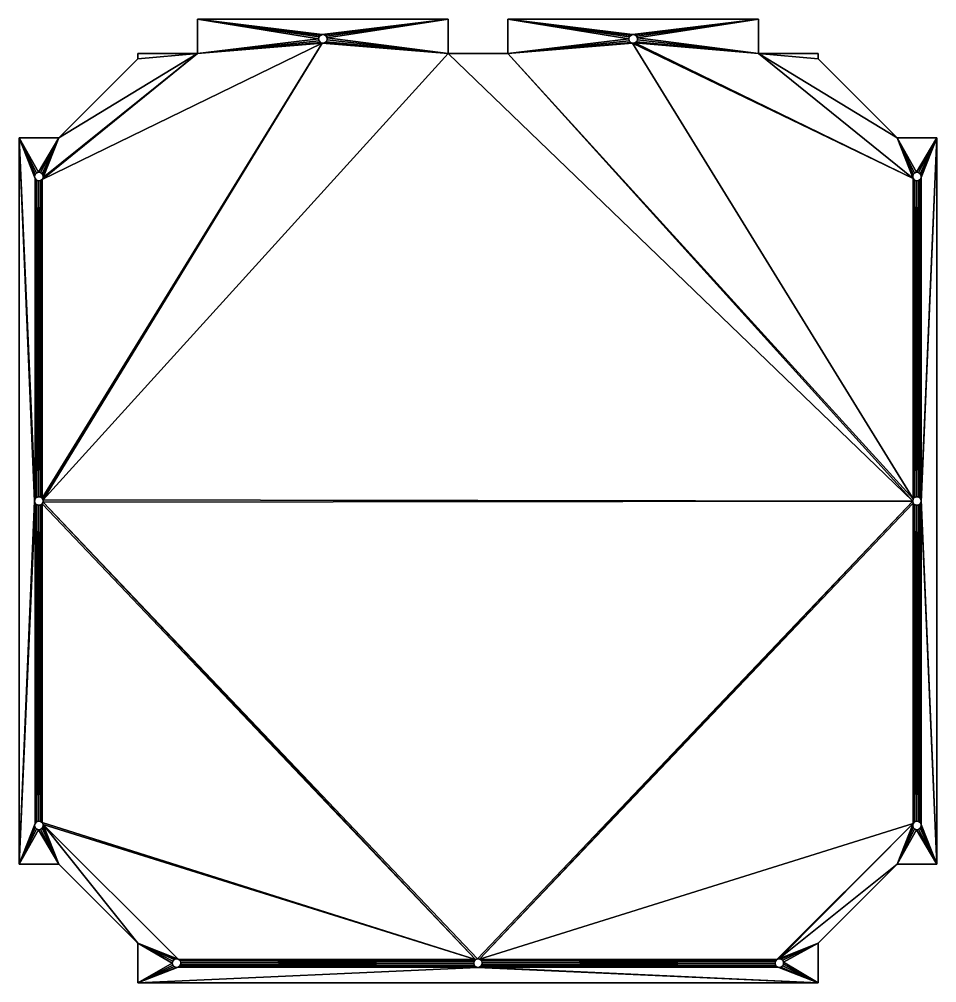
# Model space of a CAD drawing. Extents: x -350 to 350, y -368 to 368.
import ezdxf

# ---------------------------------------------------------------- set-up
doc = ezdxf.new("R2010")
doc.units = 0
doc.layers.get('0').update_dxf_attribs({"linetype": 'CONTINUOUS'})

msp = doc.modelspace()

# ---------------------------------------------------------------- linework, layer by layer
for points in [[(-22.75, 367.5, -4), (-214, 367.5), (-22.75, 367.5)], [(-22.75, 367.5, -4), (-214, 367.5, -4), (-214, 367.5)], [(-214, 367.5, -4), (-214, 341.5), (-214, 367.5)], [(-214, 367.5, -4), (-214, 341.5, -4), (-214, 341.5)], [(-121.675003, 352.5), (-214, 367.5), (-214, 341.5)], [(-121.296997, 354.033997), (-214, 367.5), (-121.675003, 352.5)], [(-120.25, 355.216003), (-214, 367.5), (-121.296997, 354.033997)], [(-118.773003, 355.776001), (-214, 367.5), (-120.25, 355.216003)], [(-22.75, 367.5), (-214, 367.5), (-118.773003, 355.776001)], [(-214, 367.5, -4), (-118.773003, 355.776001, -4), (-120.25, 355.216003, -4)], [(-214, 367.5, -4), (-120.25, 355.216003, -4), (-121.296997, 354.033997, -4)], [(-214, 367.5, -4), (-121.296997, 354.033997, -4), (-121.675003, 352.5, -4)], [(-214, 367.5, -4), (-121.675003, 352.5, -4), (-214, 341.5, -4)], [(-214, 367.5, -4), (-22.75, 367.5, -4), (-118.773003, 355.776001, -4)], [(-22.75, 367.5), (-118.773003, 355.776001), (-117.205002, 355.585999)], [(-118.773003, 355.776001, -4), (-22.75, 367.5, -4), (-117.205002, 355.585999, -4)], [(-22.75, 367.5), (-117.205002, 355.585999), (-115.904999, 354.687988)], [(-117.205002, 355.585999, -4), (-22.75, 367.5, -4), (-115.904999, 354.687988, -4)], [(-22.75, 367.5), (-115.904999, 354.687988), (-115.170998, 353.290009)], [(-115.904999, 354.687988, -4), (-22.75, 367.5, -4), (-115.170998, 353.290009, -4)], [(-22.75, 367.5), (-115.170998, 353.290009), (-22.75, 341.5)], [(-115.170998, 353.290009, -4), (-22.75, 367.5, -4), (-22.75, 341.5, -4)], [(-22.75, 341.5, -4), (-22.75, 367.5), (-22.75, 341.5)], [(-22.75, 341.5, -4), (-22.75, 367.5, -4), (-22.75, 367.5)], [(22.75, 367.5, -4), (22.75, 341.5), (22.75, 367.5)], [(22.75, 367.5, -4), (22.75, 341.5, -4), (22.75, 341.5)], [(214, 367.5, -4), (22.75, 367.5), (214, 367.5)], [(214, 367.5, -4), (22.75, 367.5, -4), (22.75, 367.5)], [(115.074997, 352.5), (22.75, 367.5), (22.75, 341.5)], [(115.453003, 354.033997), (22.75, 367.5), (115.074997, 352.5)], [(116.5, 355.216003), (22.75, 367.5), (115.453003, 354.033997)], [(117.976997, 355.776001), (22.75, 367.5), (116.5, 355.216003)], [(214, 367.5), (22.75, 367.5), (117.976997, 355.776001)], [(22.75, 367.5, -4), (117.976997, 355.776001, -4), (116.5, 355.216003, -4)], [(22.75, 367.5, -4), (116.5, 355.216003, -4), (115.453003, 354.033997, -4)], [(22.75, 367.5, -4), (115.453003, 354.033997, -4), (115.074997, 352.5, -4)], [(22.75, 367.5, -4), (115.074997, 352.5, -4), (22.75, 341.5, -4)], [(22.75, 367.5, -4), (214, 367.5, -4), (117.976997, 355.776001, -4)], [(214, 367.5), (117.976997, 355.776001), (119.544998, 355.585999)], [(117.976997, 355.776001, -4), (214, 367.5, -4), (119.544998, 355.585999, -4)], [(214, 367.5), (119.544998, 355.585999), (120.845001, 354.687988)], [(119.544998, 355.585999, -4), (214, 367.5, -4), (120.845001, 354.687988, -4)], [(214, 367.5), (120.845001, 354.687988), (121.579002, 353.290009)], [(120.845001, 354.687988, -4), (214, 367.5, -4), (121.579002, 353.290009, -4)], [(214, 367.5), (121.579002, 353.290009), (214, 341.5)], [(121.579002, 353.290009, -4), (214, 367.5, -4), (214, 341.5, -4)], [(214, 341.5, -4), (214, 367.5), (214, 341.5)], [(214, 341.5, -4), (214, 367.5, -4), (214, 367.5)], [(-121.675003, 352.5), (-121.675003, 352.5, -4), (-121.296997, 354.033997)], [(-121.675003, 352.5, -4), (-121.296997, 354.033997, -4), (-121.296997, 354.033997)], [(-121.296997, 354.033997), (-121.296997, 354.033997, -4), (-120.25, 355.216003)], [(-121.296997, 354.033997, -4), (-120.25, 355.216003, -4), (-120.25, 355.216003)], [(-120.25, 355.216003), (-120.25, 355.216003, -4), (-118.773003, 355.776001)], [(-120.25, 355.216003, -4), (-118.773003, 355.776001, -4), (-118.773003, 355.776001)], [(-118.773003, 355.776001), (-118.773003, 355.776001, -4), (-117.205002, 355.585999)], [(-118.773003, 355.776001, -4), (-117.205002, 355.585999, -4), (-117.205002, 355.585999)], [(-117.205002, 355.585999), (-117.205002, 355.585999, -4), (-115.904999, 354.687988)], [(-117.205002, 355.585999, -4), (-115.904999, 354.687988, -4), (-115.904999, 354.687988)], [(-115.904999, 354.687988), (-115.904999, 354.687988, -4), (-115.170998, 353.290009)], [(-115.904999, 354.687988, -4), (-115.170998, 353.290009, -4), (-115.170998, 353.290009)], [(-115.170998, 353.290009), (-115.170998, 353.290009, -4), (-115.170998, 351.709991)], [(-115.170998, 353.290009, -4), (-115.170998, 351.709991, -4), (-115.170998, 351.709991)], [(-22.75, 341.5), (-115.170998, 353.290009), (-115.170998, 351.709991)], [(-115.170998, 353.290009, -4), (-22.75, 341.5, -4), (-115.170998, 351.709991, -4)], [(115.074997, 352.5), (115.074997, 352.5, -4), (115.453003, 354.033997)], [(115.074997, 352.5, -4), (115.453003, 354.033997, -4), (115.453003, 354.033997)], [(115.453003, 354.033997), (115.453003, 354.033997, -4), (116.5, 355.216003)], [(115.453003, 354.033997, -4), (116.5, 355.216003, -4), (116.5, 355.216003)], [(116.5, 355.216003), (116.5, 355.216003, -4), (117.976997, 355.776001)], [(116.5, 355.216003, -4), (117.976997, 355.776001, -4), (117.976997, 355.776001)], [(117.976997, 355.776001), (117.976997, 355.776001, -4), (119.544998, 355.585999)], [(117.976997, 355.776001, -4), (119.544998, 355.585999, -4), (119.544998, 355.585999)], [(119.544998, 355.585999), (119.544998, 355.585999, -4), (120.845001, 354.687988)], [(119.544998, 355.585999, -4), (120.845001, 354.687988, -4), (120.845001, 354.687988)], [(120.845001, 354.687988), (120.845001, 354.687988, -4), (121.579002, 353.290009)], [(120.845001, 354.687988, -4), (121.579002, 353.290009, -4), (121.579002, 353.290009)], [(121.579002, 353.290009), (121.579002, 353.290009, -4), (121.579002, 351.709991)], [(121.579002, 353.290009, -4), (121.579002, 351.709991, -4), (121.579002, 351.709991)], [(214, 341.5), (121.579002, 353.290009), (121.579002, 351.709991)], [(121.579002, 353.290009, -4), (214, 341.5, -4), (121.579002, 351.709991, -4)], [(-118.773003, 349.223999), (-332.529999, 245.311996), (-332.529999, 2.1883)], [(-118.773003, 349.223999), (-332.529999, 2.1883), (-331.79599, 0.7897)], [(-118.773003, 349.223999), (-214, 341.5), (-332.529999, 245.311996)], [(-118.773003, 349.223999, -4), (-331.79599, 0.7897, -4), (-332.529999, 2.1883, -4)], [(-332.529999, 245.311996, -4), (-118.773003, 349.223999, -4), (-332.529999, 2.1883, -4)], [(-332.529999, 245.311996, -4), (-214, 341.5, -4), (-118.773003, 349.223999, -4)], [(-22.75, 341.5), (-118.773003, 349.223999), (-331.79599, 0.7897)], [(-118.773003, 349.223999, -4), (-22.75, 341.5, -4), (-331.79599, 0.7897, -4)], [(-121.675003, 352.5), (-214, 341.5), (-121.296997, 350.966003)], [(-214, 341.5, -4), (-121.675003, 352.5, -4), (-121.296997, 350.966003, -4)], [(-121.296997, 350.966003), (-214, 341.5), (-120.25, 349.783997)], [(-214, 341.5, -4), (-121.296997, 350.966003, -4), (-120.25, 349.783997, -4)], [(-118.773003, 349.223999), (-120.25, 349.783997), (-214, 341.5)], [(-214, 341.5, -4), (-120.25, 349.783997, -4), (-118.773003, 349.223999, -4)], [(-121.296997, 350.966003), (-121.296997, 350.966003, -4), (-121.675003, 352.5)], [(-121.296997, 350.966003, -4), (-121.675003, 352.5, -4), (-121.675003, 352.5)], [(-120.25, 349.783997), (-120.25, 349.783997, -4), (-121.296997, 350.966003)], [(-120.25, 349.783997, -4), (-121.296997, 350.966003, -4), (-121.296997, 350.966003)], [(-118.773003, 349.223999), (-120.25, 349.783997, -4), (-120.25, 349.783997)], [(-118.773003, 349.223999, -4), (-120.25, 349.783997, -4), (-118.773003, 349.223999)], [(-117.205002, 349.414001), (-117.205002, 349.414001, -4), (-118.773003, 349.223999)], [(-117.205002, 349.414001, -4), (-118.773003, 349.223999, -4), (-118.773003, 349.223999)], [(-22.75, 341.5), (-117.205002, 349.414001), (-118.773003, 349.223999)], [(-118.773003, 349.223999, -4), (-117.205002, 349.414001, -4), (-22.75, 341.5, -4)], [(-115.904999, 350.312012), (-115.904999, 350.312012, -4), (-117.205002, 349.414001)], [(-115.904999, 350.312012, -4), (-117.205002, 349.414001, -4), (-117.205002, 349.414001)], [(-22.75, 341.5), (-115.904999, 350.312012), (-117.205002, 349.414001)], [(-117.205002, 349.414001, -4), (-115.904999, 350.312012, -4), (-22.75, 341.5, -4)], [(-115.170998, 351.709991), (-115.170998, 351.709991, -4), (-115.904999, 350.312012)], [(-115.170998, 351.709991, -4), (-115.904999, 350.312012, -4), (-115.904999, 350.312012)], [(-22.75, 341.5), (-115.170998, 351.709991), (-115.904999, 350.312012)], [(-115.170998, 351.709991, -4), (-22.75, 341.5, -4), (-115.904999, 350.312012, -4)], [(115.074997, 352.5), (22.75, 341.5), (115.453003, 350.966003)], [(22.75, 341.5, -4), (115.074997, 352.5, -4), (115.453003, 350.966003, -4)], [(115.453003, 350.966003), (22.75, 341.5), (116.5, 349.783997)], [(22.75, 341.5, -4), (115.453003, 350.966003, -4), (116.5, 349.783997, -4)], [(117.976997, 349.223999), (116.5, 349.783997), (22.75, 341.5)], [(22.75, 341.5, -4), (116.5, 349.783997, -4), (117.976997, 349.223999, -4)], [(117.976997, 349.223999), (22.75, 341.5), (332.078003, 1.5336)], [(22.75, 341.5, -4), (117.976997, 349.223999, -4), (332.078003, 1.5336, -4)], [(115.453003, 350.966003), (115.453003, 350.966003, -4), (115.074997, 352.5)], [(115.453003, 350.966003, -4), (115.074997, 352.5, -4), (115.074997, 352.5)], [(116.5, 349.783997), (116.5, 349.783997, -4), (115.453003, 350.966003)], [(116.5, 349.783997, -4), (115.453003, 350.966003, -4), (115.453003, 350.966003)], [(117.976997, 349.223999), (116.5, 349.783997, -4), (116.5, 349.783997)], [(117.976997, 349.223999, -4), (116.5, 349.783997, -4), (117.976997, 349.223999)], [(119.544998, 349.414001), (119.544998, 349.414001, -4), (117.976997, 349.223999)], [(119.544998, 349.414001, -4), (117.976997, 349.223999, -4), (117.976997, 349.223999)], [(332.078003, 245.966003), (119.544998, 349.414001), (117.976997, 349.223999)], [(117.976997, 349.223999, -4), (119.544998, 349.414001, -4), (332.078003, 245.966003, -4)], [(332.078003, 245.966003), (117.976997, 349.223999), (332.078003, 1.5336)], [(117.976997, 349.223999, -4), (332.078003, 245.966003, -4), (332.078003, 1.5336, -4)], [(120.845001, 350.312012), (120.845001, 350.312012, -4), (119.544998, 349.414001)], [(120.845001, 350.312012, -4), (119.544998, 349.414001, -4), (119.544998, 349.414001)], [(214, 341.5), (120.845001, 350.312012), (119.544998, 349.414001)], [(119.544998, 349.414001, -4), (120.845001, 350.312012, -4), (214, 341.5, -4)], [(332.078003, 245.966003), (214, 341.5), (119.544998, 349.414001)], [(119.544998, 349.414001, -4), (214, 341.5, -4), (332.078003, 245.966003, -4)], [(121.579002, 351.709991), (121.579002, 351.709991, -4), (120.845001, 350.312012)], [(121.579002, 351.709991, -4), (120.845001, 350.312012, -4), (120.845001, 350.312012)], [(214, 341.5), (121.579002, 351.709991), (120.845001, 350.312012)], [(121.579002, 351.709991, -4), (214, 341.5, -4), (120.845001, 350.312012, -4)], [(-214, 341.5), (-331.79599, 246.710007), (-332.529999, 245.311996)], [(-331.79599, 246.710007, -4), (-214, 341.5, -4), (-332.529999, 245.311996, -4)], [(-214, 341.5), (-319.796997, 277), (-331.79599, 246.710007)], [(331.700012, 0), (-22.75, 341.5), (-331.79599, 0.7897)], [(-22.75, 341.5, -4), (331.700012, 0, -4), (-331.79599, 0.7897, -4)], [(-319.796997, 277, -4), (-214, 341.5, -4), (-331.79599, 246.710007, -4)], [(-214, 341.5), (-259.5, 337.296997), (-319.796997, 277)], [(-259.5, 337.296997, -4), (-214, 341.5, -4), (-319.796997, 277, -4)], [(-214, 341.5, -4), (-259.5, 341.5), (-214, 341.5)], [(-214, 341.5, -4), (-259.5, 341.5, -4), (-259.5, 341.5)], [(-259.5, 341.5, -4), (-259.5, 337.296997), (-259.5, 341.5)], [(-259.5, 341.5, -4), (-259.5, 337.296997, -4), (-259.5, 337.296997)], [(-214, 341.5), (-259.5, 341.5), (-259.5, 337.296997)], [(-259.5, 341.5, -4), (-214, 341.5, -4), (-259.5, 337.296997, -4)], [(22.75, 341.5, -4), (-22.75, 341.5), (22.75, 341.5)], [(22.75, 341.5, -4), (-22.75, 341.5, -4), (-22.75, 341.5)], [(22.75, 341.5), (-22.75, 341.5), (331.700012, 0)], [(-22.75, 341.5, -4), (22.75, 341.5, -4), (331.700012, 0, -4)], [(22.75, 341.5), (331.700012, 0), (332.078003, 1.5336)], [(22.75, 341.5, -4), (332.078003, 1.5336, -4), (331.700012, 0, -4)], [(259.5, 341.5, -4), (214, 341.5), (259.5, 341.5)], [(259.5, 341.5, -4), (214, 341.5, -4), (214, 341.5)], [(319.796997, 277), (214, 341.5), (332.078003, 245.966003)], [(259.5, 337.296997), (214, 341.5), (319.796997, 277)], [(259.5, 341.5), (214, 341.5), (259.5, 337.296997)], [(214, 341.5, -4), (259.5, 341.5, -4), (259.5, 337.296997, -4)], [(214, 341.5, -4), (259.5, 337.296997, -4), (319.796997, 277, -4)], [(214, 341.5, -4), (319.796997, 277, -4), (332.078003, 245.966003, -4)], [(259.5, 337.296997, -4), (259.5, 341.5), (259.5, 337.296997)], [(259.5, 337.296997, -4), (259.5, 341.5, -4), (259.5, 341.5)], [(-259.5, 337.296997, -4), (-319.796997, 277), (-259.5, 337.296997)], [(-259.5, 337.296997, -4), (-319.796997, 277, -4), (-319.796997, 277)], [(319.796997, 277, -4), (259.5, 337.296997), (319.796997, 277)], [(319.796997, 277, -4), (259.5, 337.296997, -4), (259.5, 337.296997)], [(-319.796997, 277, -4), (-350, 277), (-319.796997, 277)], [(-319.796997, 277, -4), (-350, 277, -4), (-350, 277)], [(-350, 277, -4), (-350, -277), (-350, 277)], [(-350, 277, -4), (-350, -277, -4), (-350, -277)], [(-350, 277), (-337.921997, 245.966003), (-338.299988, 247.5)], [(-350, 277), (-338.299988, 0), (-337.921997, 1.5336)], [(-350, 277), (-337.921997, 1.5336), (-337.921997, 245.966003)], [(-350, 277), (-338.299988, 247.5), (-337.921997, 249.033997)], [(-350, 277), (-337.921997, 249.033997), (-336.875, 250.216003)], [(-350, 277), (-336.875, 250.216003), (-335.39801, 250.776001)], [(-319.796997, 277), (-350, 277), (-335.39801, 250.776001)], [(-350, 277), (-350, -277), (-338.299988, 0)], [(-350, 277, -4), (-336.875, 250.216003, -4), (-337.921997, 249.033997, -4)], [(-350, 277, -4), (-337.921997, 249.033997, -4), (-338.299988, 247.5, -4)], [(-350, 277, -4), (-337.921997, 1.5336, -4), (-338.299988, 0, -4)], [(-350, 277, -4), (-337.921997, 245.966003, -4), (-337.921997, 1.5336, -4)], [(-350, 277, -4), (-338.299988, 247.5, -4), (-337.921997, 245.966003, -4)], [(-350, 277, -4), (-335.39801, 250.776001, -4), (-336.875, 250.216003, -4)], [(-350, 277, -4), (-319.796997, 277, -4), (-335.39801, 250.776001, -4)], [(-350, -277, -4), (-350, 277, -4), (-338.299988, 0, -4)], [(-319.796997, 277), (-335.39801, 250.776001), (-333.829987, 250.585999)], [(-319.796997, 277, -4), (-333.829987, 250.585999, -4), (-335.39801, 250.776001, -4)], [(-319.796997, 277), (-333.829987, 250.585999), (-332.529999, 249.688004)], [(-319.796997, 277, -4), (-332.529999, 249.688004, -4), (-333.829987, 250.585999, -4)], [(-319.796997, 277), (-332.529999, 249.688004), (-331.79599, 248.289993)], [(-319.796997, 277, -4), (-331.79599, 248.289993, -4), (-332.529999, 249.688004, -4)], [(-319.796997, 277), (-331.79599, 248.289993), (-331.79599, 246.710007)], [(-319.796997, 277, -4), (-331.79599, 246.710007, -4), (-331.79599, 248.289993, -4)], [(350, 277, -4), (319.796997, 277), (350, 277)], [(350, 277, -4), (319.796997, 277, -4), (319.796997, 277)], [(319.796997, 277), (331.700012, 247.5), (332.078003, 249.033997)], [(319.796997, 277), (332.078003, 249.033997), (333.125, 250.216003)], [(319.796997, 277), (333.125, 250.216003), (334.60199, 250.776001)], [(319.796997, 277), (332.078003, 245.966003), (331.700012, 247.5)], [(350, 277), (319.796997, 277), (334.60199, 250.776001)], [(319.796997, 277, -4), (350, 277, -4), (334.60199, 250.776001, -4)], [(319.796997, 277, -4), (331.700012, 247.5, -4), (332.078003, 245.966003, -4)], [(319.796997, 277, -4), (334.60199, 250.776001, -4), (333.125, 250.216003, -4)], [(319.796997, 277, -4), (333.125, 250.216003, -4), (332.078003, 249.033997, -4)], [(319.796997, 277, -4), (332.078003, 249.033997, -4), (331.700012, 247.5, -4)], [(350, 277), (334.60199, 250.776001), (336.170013, 250.585999)], [(350, 277, -4), (336.170013, 250.585999, -4), (334.60199, 250.776001, -4)], [(350, 277), (336.170013, 250.585999), (337.470001, 249.688004)], [(350, 277, -4), (337.470001, 249.688004, -4), (336.170013, 250.585999, -4)], [(350, 277), (337.470001, 249.688004), (338.20401, 248.289993)], [(350, 277, -4), (338.20401, 248.289993, -4), (337.470001, 249.688004, -4)], [(350, 277), (338.20401, 246.710007), (338.20401, 0.7897)], [(350, 277), (338.20401, 248.289993), (338.20401, 246.710007)], [(350, -277), (350, 277), (338.20401, -0.7897)], [(338.20401, -0.7897), (350, 277), (338.20401, 0.7897)], [(350, 277, -4), (338.20401, 0.7897, -4), (338.20401, 246.710007, -4)], [(350, 277, -4), (338.20401, 246.710007, -4), (338.20401, 248.289993, -4)], [(350, 277, -4), (350, -277, -4), (338.20401, 0.7897, -4)], [(350, -277), (350, 277, -4), (350, 277)], [(350, -277, -4), (350, 277, -4), (350, -277)], [(-337.921997, 249.033997), (-337.921997, 249.033997, -4), (-336.875, 250.216003)], [(-337.921997, 249.033997, -4), (-336.875, 250.216003, -4), (-336.875, 250.216003)], [(-336.875, 250.216003), (-336.875, 250.216003, -4), (-335.39801, 250.776001)], [(-336.875, 250.216003, -4), (-335.39801, 250.776001, -4), (-335.39801, 250.776001)], [(-335.39801, 250.776001), (-335.39801, 250.776001, -4), (-333.829987, 250.585999)], [(-335.39801, 250.776001, -4), (-333.829987, 250.585999, -4), (-333.829987, 250.585999)], [(-333.829987, 250.585999), (-333.829987, 250.585999, -4), (-332.529999, 249.688004)], [(-333.829987, 250.585999, -4), (-332.529999, 249.688004, -4), (-332.529999, 249.688004)], [(332.078003, 249.033997), (332.078003, 249.033997, -4), (333.125, 250.216003)], [(332.078003, 249.033997, -4), (333.125, 250.216003, -4), (333.125, 250.216003)], [(333.125, 250.216003), (333.125, 250.216003, -4), (334.60199, 250.776001)], [(333.125, 250.216003, -4), (334.60199, 250.776001, -4), (334.60199, 250.776001)], [(334.60199, 250.776001), (334.60199, 250.776001, -4), (336.170013, 250.585999)], [(334.60199, 250.776001, -4), (336.170013, 250.585999, -4), (336.170013, 250.585999)], [(336.170013, 250.585999), (336.170013, 250.585999, -4), (337.470001, 249.688004)], [(336.170013, 250.585999, -4), (337.470001, 249.688004, -4), (337.470001, 249.688004)], [(-338.299988, 247.5), (-338.299988, 247.5, -4), (-337.921997, 249.033997)], [(-338.299988, 247.5, -4), (-337.921997, 249.033997, -4), (-337.921997, 249.033997)], [(-337.921997, 245.966003), (-337.921997, 245.966003, -4), (-338.299988, 247.5)], [(-337.921997, 245.966003, -4), (-338.299988, 247.5, -4), (-338.299988, 247.5)], [(-336.875, 244.783997), (-336.875, 244.783997, -4), (-337.921997, 245.966003)], [(-336.875, 244.783997, -4), (-337.921997, 245.966003, -4), (-337.921997, 245.966003)], [(-337.921997, 245.966003), (-337.921997, 1.5336), (-336.875, 244.783997)], [(-337.921997, 245.966003, -4), (-336.875, 244.783997, -4), (-337.921997, 1.5336, -4)], [(-336.875, 244.783997), (-337.921997, 1.5336), (-336.875, 2.7158)], [(-336.875, 244.783997, -4), (-336.875, 2.7158, -4), (-337.921997, 1.5336, -4)], [(-335.39801, 244.223999), (-336.875, 244.783997, -4), (-336.875, 244.783997)], [(-335.39801, 244.223999, -4), (-336.875, 244.783997, -4), (-335.39801, 244.223999)], [(-335.39801, 244.223999), (-336.875, 244.783997), (-336.875, 2.7158)], [(-336.875, 244.783997, -4), (-335.39801, 244.223999, -4), (-336.875, 2.7158, -4)], [(-335.39801, 244.223999), (-336.875, 2.7158), (-335.39801, 3.2759)], [(-335.39801, 244.223999, -4), (-335.39801, 3.2759, -4), (-336.875, 2.7158, -4)], [(-333.829987, 244.414001), (-333.829987, 244.414001, -4), (-335.39801, 244.223999)], [(-333.829987, 244.414001, -4), (-335.39801, 244.223999, -4), (-335.39801, 244.223999)], [(-333.829987, 244.414001), (-335.39801, 3.2759), (-333.829987, 3.0856)], [(-333.829987, 244.414001), (-335.39801, 244.223999), (-335.39801, 3.2759)], [(-335.39801, 244.223999, -4), (-333.829987, 244.414001, -4), (-333.829987, 3.0856, -4)], [(-335.39801, 244.223999, -4), (-333.829987, 3.0856, -4), (-335.39801, 3.2759, -4)], [(-332.529999, 245.311996), (-332.529999, 245.311996, -4), (-333.829987, 244.414001)], [(-332.529999, 245.311996, -4), (-333.829987, 244.414001, -4), (-333.829987, 244.414001)], [(-332.529999, 245.311996), (-333.829987, 244.414001), (-332.529999, 2.1883)], [(-332.529999, 245.311996, -4), (-332.529999, 2.1883, -4), (-333.829987, 3.0856, -4)], [(-333.829987, 244.414001, -4), (-332.529999, 245.311996, -4), (-333.829987, 3.0856, -4)], [(-333.829987, 244.414001), (-333.829987, 3.0856), (-332.529999, 2.1883)], [(-332.529999, 249.688004), (-332.529999, 249.688004, -4), (-331.79599, 248.289993)], [(-332.529999, 249.688004, -4), (-331.79599, 248.289993, -4), (-331.79599, 248.289993)], [(-331.79599, 246.710007), (-331.79599, 246.710007, -4), (-332.529999, 245.311996)], [(-331.79599, 246.710007, -4), (-332.529999, 245.311996, -4), (-332.529999, 245.311996)], [(-331.79599, 248.289993), (-331.79599, 248.289993, -4), (-331.79599, 246.710007)], [(-331.79599, 248.289993, -4), (-331.79599, 246.710007, -4), (-331.79599, 246.710007)], [(331.700012, 247.5), (331.700012, 247.5, -4), (332.078003, 249.033997)], [(331.700012, 247.5, -4), (332.078003, 249.033997, -4), (332.078003, 249.033997)], [(332.078003, 245.966003), (332.078003, 245.966003, -4), (331.700012, 247.5)], [(332.078003, 245.966003, -4), (331.700012, 247.5, -4), (331.700012, 247.5)], [(333.125, 244.783997), (333.125, 244.783997, -4), (332.078003, 245.966003)], [(333.125, 244.783997, -4), (332.078003, 245.966003, -4), (332.078003, 245.966003)], [(332.078003, 245.966003), (332.078003, 1.5336), (333.125, 2.7158)], [(332.078003, 245.966003), (333.125, 2.7158), (333.125, 244.783997)], [(332.078003, 245.966003, -4), (333.125, 244.783997, -4), (333.125, 2.7158, -4)], [(332.078003, 245.966003, -4), (333.125, 2.7158, -4), (332.078003, 1.5336, -4)], [(334.60199, 244.223999), (333.125, 244.783997, -4), (333.125, 244.783997)], [(334.60199, 244.223999, -4), (333.125, 244.783997, -4), (334.60199, 244.223999)], [(334.60199, 244.223999), (333.125, 244.783997), (333.125, 2.7158)], [(333.125, 244.783997, -4), (334.60199, 3.2759, -4), (333.125, 2.7158, -4)], [(333.125, 244.783997, -4), (334.60199, 244.223999, -4), (334.60199, 3.2759, -4)], [(334.60199, 244.223999), (333.125, 2.7158), (334.60199, 3.2759)], [(336.170013, 244.414001), (336.170013, 244.414001, -4), (334.60199, 244.223999)], [(336.170013, 244.414001, -4), (334.60199, 244.223999, -4), (334.60199, 244.223999)], [(336.170013, 244.414001), (334.60199, 3.2759), (336.170013, 3.0856)], [(336.170013, 244.414001), (334.60199, 244.223999), (334.60199, 3.2759)], [(336.170013, 244.414001, -4), (336.170013, 3.0856, -4), (334.60199, 3.2759, -4)], [(334.60199, 244.223999, -4), (336.170013, 244.414001, -4), (334.60199, 3.2759, -4)], [(337.470001, 245.311996), (337.470001, 245.311996, -4), (336.170013, 244.414001)], [(337.470001, 245.311996, -4), (336.170013, 244.414001, -4), (336.170013, 244.414001)], [(337.470001, 245.311996), (336.170013, 244.414001), (337.470001, 2.1883)], [(336.170013, 244.414001, -4), (337.470001, 245.311996, -4), (337.470001, 2.1883, -4)], [(336.170013, 244.414001), (336.170013, 3.0856), (337.470001, 2.1883)], [(336.170013, 244.414001, -4), (337.470001, 2.1883, -4), (336.170013, 3.0856, -4)], [(337.470001, 249.688004), (337.470001, 249.688004, -4), (338.20401, 248.289993)], [(337.470001, 249.688004, -4), (338.20401, 248.289993, -4), (338.20401, 248.289993)], [(338.20401, 246.710007), (338.20401, 246.710007, -4), (337.470001, 245.311996)], [(338.20401, 246.710007, -4), (337.470001, 245.311996, -4), (337.470001, 245.311996)], [(338.20401, 246.710007), (337.470001, 2.1883), (338.20401, 0.7897)], [(338.20401, 246.710007), (337.470001, 245.311996), (337.470001, 2.1883)], [(338.20401, 246.710007, -4), (338.20401, 0.7897, -4), (337.470001, 2.1883, -4)], [(338.20401, 246.710007, -4), (337.470001, 2.1883, -4), (337.470001, 245.311996, -4)], [(338.20401, 248.289993), (338.20401, 248.289993, -4), (338.20401, 246.710007)], [(338.20401, 248.289993, -4), (338.20401, 246.710007, -4), (338.20401, 246.710007)], [(-338.299988, 0), (-350, -277), (-337.921997, -1.5336)], [(-338.299988, 0, -4), (-337.921997, -1.5336, -4), (-350, -277, -4)], [(-338.299988, 0), (-338.299988, 0, -4), (-337.921997, 1.5336)], [(-338.299988, 0, -4), (-337.921997, 1.5336, -4), (-337.921997, 1.5336)], [(-337.921997, -1.5336), (-337.921997, -1.5336, -4), (-338.299988, 0)], [(-337.921997, -1.5336, -4), (-338.299988, 0, -4), (-338.299988, 0)], [(-337.921997, 1.5336), (-337.921997, 1.5336, -4), (-336.875, 2.7158)], [(-337.921997, 1.5336, -4), (-336.875, 2.7158, -4), (-336.875, 2.7158)], [(-336.875, 2.7158), (-336.875, 2.7158, -4), (-335.39801, 3.2759)], [(-336.875, 2.7158, -4), (-335.39801, 3.2759, -4), (-335.39801, 3.2759)], [(-335.39801, 3.2759), (-335.39801, 3.2759, -4), (-333.829987, 3.0856)], [(-335.39801, 3.2759, -4), (-333.829987, 3.0856, -4), (-333.829987, 3.0856)], [(-333.829987, 3.0856), (-333.829987, 3.0856, -4), (-332.529999, 2.1883)], [(-333.829987, 3.0856, -4), (-332.529999, 2.1883, -4), (-332.529999, 2.1883)], [(-332.529999, 2.1883), (-332.529999, 2.1883, -4), (-331.79599, 0.7897)], [(-332.529999, 2.1883, -4), (-331.79599, 0.7897, -4), (-331.79599, 0.7897)], [(-331.79599, 0.7897), (-331.79599, 0.7897, -4), (-331.79599, -0.7897)], [(-331.79599, 0.7897, -4), (-331.79599, -0.7897, -4), (-331.79599, -0.7897)], [(331.700012, 0), (-331.79599, 0.7897), (-331.79599, -0.7897)], [(-331.79599, 0.7897, -4), (331.700012, 0, -4), (-331.79599, -0.7897, -4)], [(331.700012, 0), (-331.79599, -0.7897), (-0.3978, -349.223999)], [(-331.79599, -0.7897, -4), (331.700012, 0, -4), (-0.3978, -349.223999, -4)], [(331.700012, 0), (-0.3978, -349.223999), (1.1702, -349.414001)], [(331.700012, 0, -4), (1.1702, -349.414001, -4), (-0.3978, -349.223999, -4)], [(331.700012, 0), (1.1702, -349.414001), (332.078003, -1.5336)], [(331.700012, 0, -4), (332.078003, -1.5336, -4), (1.1702, -349.414001, -4)], [(331.700012, 0), (331.700012, 0, -4), (332.078003, 1.5336)], [(331.700012, 0, -4), (332.078003, 1.5336, -4), (332.078003, 1.5336)], [(332.078003, -1.5336), (332.078003, -1.5336, -4), (331.700012, 0)], [(332.078003, -1.5336, -4), (331.700012, 0, -4), (331.700012, 0)], [(332.078003, 1.5336), (332.078003, 1.5336, -4), (333.125, 2.7158)], [(332.078003, 1.5336, -4), (333.125, 2.7158, -4), (333.125, 2.7158)], [(333.125, 2.7158), (333.125, 2.7158, -4), (334.60199, 3.2759)], [(333.125, 2.7158, -4), (334.60199, 3.2759, -4), (334.60199, 3.2759)], [(334.60199, 3.2759), (334.60199, 3.2759, -4), (336.170013, 3.0856)], [(334.60199, 3.2759, -4), (336.170013, 3.0856, -4), (336.170013, 3.0856)], [(336.170013, 3.0856), (336.170013, 3.0856, -4), (337.470001, 2.1883)], [(336.170013, 3.0856, -4), (337.470001, 2.1883, -4), (337.470001, 2.1883)], [(337.470001, 2.1883), (337.470001, 2.1883, -4), (338.20401, 0.7897)], [(337.470001, 2.1883, -4), (338.20401, 0.7897, -4), (338.20401, 0.7897)], [(338.20401, 0.7897), (338.20401, 0.7897, -4), (338.20401, -0.7897)], [(338.20401, 0.7897, -4), (338.20401, -0.7897, -4), (338.20401, -0.7897)], [(338.20401, 0.7897, -4), (350, -277, -4), (338.20401, -0.7897, -4)], [(-337.921997, -1.5336), (-350, -277), (-337.921997, -245.966003)], [(-337.921997, -1.5336, -4), (-337.921997, -245.966003, -4), (-350, -277, -4)], [(-336.875, -2.7158), (-336.875, -2.7158, -4), (-337.921997, -1.5336)], [(-336.875, -2.7158, -4), (-337.921997, -1.5336, -4), (-337.921997, -1.5336)], [(-337.921997, -1.5336), (-337.921997, -245.966003), (-336.875, -244.783997)], [(-337.921997, -1.5336), (-336.875, -244.783997), (-336.875, -2.7158)], [(-337.921997, -1.5336, -4), (-336.875, -244.783997, -4), (-337.921997, -245.966003, -4)], [(-337.921997, -1.5336, -4), (-336.875, -2.7158, -4), (-336.875, -244.783997, -4)], [(-335.39801, -3.2759), (-336.875, -2.7158, -4), (-336.875, -2.7158)], [(-335.39801, -3.2759, -4), (-336.875, -2.7158, -4), (-335.39801, -3.2759)], [(-335.39801, -3.2759), (-336.875, -2.7158), (-336.875, -244.783997)], [(-336.875, -2.7158, -4), (-335.39801, -244.223999, -4), (-336.875, -244.783997, -4)], [(-336.875, -2.7158, -4), (-335.39801, -3.2759, -4), (-335.39801, -244.223999, -4)], [(-335.39801, -3.2759), (-336.875, -244.783997), (-335.39801, -244.223999)], [(-333.829987, -3.0856), (-333.829987, -3.0856, -4), (-335.39801, -3.2759)], [(-333.829987, -3.0856, -4), (-335.39801, -3.2759, -4), (-335.39801, -3.2759)], [(-333.829987, -3.0856), (-335.39801, -244.223999), (-333.829987, -244.414001)], [(-333.829987, -3.0856), (-335.39801, -3.2759), (-335.39801, -244.223999)], [(-335.39801, -3.2759, -4), (-333.829987, -3.0856, -4), (-333.829987, -244.414001, -4)], [(-335.39801, -3.2759, -4), (-333.829987, -244.414001, -4), (-335.39801, -244.223999, -4)], [(-332.529999, -2.1883), (-332.529999, -2.1883, -4), (-333.829987, -3.0856)], [(-332.529999, -2.1883, -4), (-333.829987, -3.0856, -4), (-333.829987, -3.0856)], [(-332.529999, -2.1883), (-333.829987, -244.414001), (-332.529999, -245.311996)], [(-332.529999, -2.1883), (-333.829987, -3.0856), (-333.829987, -244.414001)], [(-332.529999, -2.1883, -4), (-332.529999, -245.311996, -4), (-333.829987, -244.414001, -4)], [(-333.829987, -3.0856, -4), (-332.529999, -2.1883, -4), (-333.829987, -244.414001, -4)], [(-331.79599, -0.7897), (-331.79599, -0.7897, -4), (-332.529999, -2.1883)], [(-331.79599, -0.7897, -4), (-332.529999, -2.1883, -4), (-332.529999, -2.1883)], [(-331.79599, -0.7897), (-332.529999, -2.1883), (-1.8746, -349.783997)], [(-331.79599, -0.7897, -4), (-1.8746, -349.783997, -4), (-332.529999, -2.1883, -4)], [(-332.529999, -2.1883), (-332.529999, -245.311996), (-1.8746, -349.783997)], [(-332.529999, -2.1883, -4), (-1.8746, -349.783997, -4), (-332.529999, -245.311996, -4)], [(-331.79599, -0.7897), (-1.8746, -349.783997), (-0.3978, -349.223999)], [(-331.79599, -0.7897, -4), (-0.3978, -349.223999, -4), (-1.8746, -349.783997, -4)], [(332.078003, -1.5336), (1.1702, -349.414001), (332.078003, -245.966003)], [(332.078003, -1.5336, -4), (332.078003, -245.966003, -4), (1.1702, -349.414001, -4)], [(333.125, -2.7158), (333.125, -2.7158, -4), (332.078003, -1.5336)], [(333.125, -2.7158, -4), (332.078003, -1.5336, -4), (332.078003, -1.5336)], [(332.078003, -1.5336), (333.125, -244.783997), (333.125, -2.7158)], [(332.078003, -1.5336), (332.078003, -245.966003), (333.125, -244.783997)], [(332.078003, -1.5336, -4), (333.125, -2.7158, -4), (332.078003, -245.966003, -4)], [(333.125, -2.7158, -4), (333.125, -244.783997, -4), (332.078003, -245.966003, -4)], [(334.60199, -3.2759), (333.125, -2.7158, -4), (333.125, -2.7158)], [(334.60199, -3.2759, -4), (333.125, -2.7158, -4), (334.60199, -3.2759)], [(333.125, -2.7158), (333.125, -244.783997), (334.60199, -244.223999)], [(334.60199, -3.2759), (333.125, -2.7158), (334.60199, -244.223999)], [(333.125, -2.7158, -4), (334.60199, -244.223999, -4), (333.125, -244.783997, -4)], [(333.125, -2.7158, -4), (334.60199, -3.2759, -4), (334.60199, -244.223999, -4)], [(336.170013, -3.0856), (336.170013, -3.0856, -4), (334.60199, -3.2759)], [(336.170013, -3.0856, -4), (334.60199, -3.2759, -4), (334.60199, -3.2759)], [(336.170013, -3.0856), (334.60199, -3.2759), (336.170013, -244.414001)], [(334.60199, -3.2759, -4), (336.170013, -3.0856, -4), (336.170013, -244.414001, -4)], [(334.60199, -3.2759), (334.60199, -244.223999), (336.170013, -244.414001)], [(334.60199, -3.2759, -4), (336.170013, -244.414001, -4), (334.60199, -244.223999, -4)], [(337.470001, -2.1883), (337.470001, -2.1883, -4), (336.170013, -3.0856)], [(337.470001, -2.1883, -4), (336.170013, -3.0856, -4), (336.170013, -3.0856)], [(337.470001, -2.1883), (336.170013, -3.0856), (336.170013, -244.414001)], [(337.470001, -2.1883), (336.170013, -244.414001), (337.470001, -245.311996)], [(336.170013, -3.0856, -4), (337.470001, -2.1883, -4), (337.470001, -245.311996, -4)], [(336.170013, -3.0856, -4), (337.470001, -245.311996, -4), (336.170013, -244.414001, -4)], [(338.20401, -0.7897), (338.20401, -0.7897, -4), (337.470001, -2.1883)], [(338.20401, -0.7897, -4), (337.470001, -2.1883, -4), (337.470001, -2.1883)], [(338.20401, -0.7897), (337.470001, -2.1883), (338.20401, -246.710007)], [(338.20401, -0.7897, -4), (338.20401, -246.710007, -4), (337.470001, -245.311996, -4)], [(338.20401, -0.7897, -4), (337.470001, -245.311996, -4), (337.470001, -2.1883, -4)], [(337.470001, -2.1883), (337.470001, -245.311996), (338.20401, -246.710007)], [(338.20401, -0.7897), (338.20401, -246.710007), (350, -277)], [(338.20401, -0.7897, -4), (350, -277, -4), (338.20401, -246.710007, -4)], [(-337.921997, -245.966003), (-350, -277), (-338.299988, -247.5)], [(-337.921997, -245.966003, -4), (-338.299988, -247.5, -4), (-350, -277, -4)], [(-338.299988, -247.5), (-350, -277), (-337.921997, -249.033997)], [(-338.299988, -247.5, -4), (-337.921997, -249.033997, -4), (-350, -277, -4)], [(-337.921997, -249.033997), (-350, -277), (-336.875, -250.216003)], [(-337.921997, -249.033997, -4), (-336.875, -250.216003, -4), (-350, -277, -4)], [(-338.299988, -247.5), (-338.299988, -247.5, -4), (-337.921997, -245.966003)], [(-338.299988, -247.5, -4), (-337.921997, -245.966003, -4), (-337.921997, -245.966003)], [(-337.921997, -249.033997), (-337.921997, -249.033997, -4), (-338.299988, -247.5)], [(-337.921997, -249.033997, -4), (-338.299988, -247.5, -4), (-338.299988, -247.5)], [(-337.921997, -245.966003), (-337.921997, -245.966003, -4), (-336.875, -244.783997)], [(-337.921997, -245.966003, -4), (-336.875, -244.783997, -4), (-336.875, -244.783997)], [(-336.875, -250.216003), (-336.875, -250.216003, -4), (-337.921997, -249.033997)], [(-336.875, -250.216003, -4), (-337.921997, -249.033997, -4), (-337.921997, -249.033997)], [(-336.875, -244.783997), (-336.875, -244.783997, -4), (-335.39801, -244.223999)], [(-336.875, -244.783997, -4), (-335.39801, -244.223999, -4), (-335.39801, -244.223999)], [(-335.39801, -244.223999), (-335.39801, -244.223999, -4), (-333.829987, -244.414001)], [(-335.39801, -244.223999, -4), (-333.829987, -244.414001, -4), (-333.829987, -244.414001)], [(-333.829987, -244.414001), (-333.829987, -244.414001, -4), (-332.529999, -245.311996)], [(-333.829987, -244.414001, -4), (-332.529999, -245.311996, -4), (-332.529999, -245.311996)], [(-332.529999, -249.688004), (-332.529999, -249.688004, -4), (-333.829987, -250.585999)], [(-332.529999, -249.688004, -4), (-333.829987, -250.585999, -4), (-333.829987, -250.585999)], [(-332.529999, -249.688004), (-333.829987, -250.585999), (-319.796997, -277)], [(-333.829987, -250.585999, -4), (-332.529999, -249.688004, -4), (-319.796997, -277, -4)], [(-332.529999, -245.311996), (-332.529999, -245.311996, -4), (-331.79599, -246.710007)], [(-332.529999, -245.311996, -4), (-331.79599, -246.710007, -4), (-331.79599, -246.710007)], [(-1.8746, -349.783997), (-332.529999, -245.311996), (-331.79599, -246.710007)], [(-332.529999, -245.311996, -4), (-1.8746, -349.783997, -4), (-331.79599, -246.710007, -4)], [(-331.79599, -248.289993), (-331.79599, -248.289993, -4), (-332.529999, -249.688004)], [(-331.79599, -248.289993, -4), (-332.529999, -249.688004, -4), (-332.529999, -249.688004)], [(-331.79599, -248.289993), (-332.529999, -249.688004), (-319.796997, -277)], [(-331.79599, -248.289993, -4), (-319.796997, -277, -4), (-332.529999, -249.688004, -4)], [(-331.79599, -246.710007), (-331.79599, -246.710007, -4), (-331.79599, -248.289993)], [(-331.79599, -246.710007, -4), (-331.79599, -248.289993, -4), (-331.79599, -248.289993)], [(-331.79599, -246.710007), (-331.79599, -248.289993), (-319.796997, -277)], [(-331.79599, -246.710007), (-319.796997, -277), (-259.5, -337.296997)], [(-228.830002, -349.414001), (-331.79599, -246.710007), (-259.5, -337.296997)], [(-1.8746, -349.783997), (-331.79599, -246.710007), (-228.830002, -349.414001)], [(-331.79599, -246.710007, -4), (-259.5, -337.296997, -4), (-319.796997, -277, -4)], [(-331.79599, -246.710007, -4), (-228.830002, -349.414001, -4), (-259.5, -337.296997, -4)], [(-331.79599, -246.710007, -4), (-1.8746, -349.783997, -4), (-228.830002, -349.414001, -4)], [(-331.79599, -246.710007, -4), (-319.796997, -277, -4), (-331.79599, -248.289993, -4)], [(332.078003, -245.966003), (1.1702, -349.414001), (228.125, -349.783997)], [(1.1702, -349.414001, -4), (332.078003, -245.966003, -4), (228.125, -349.783997, -4)], [(332.078003, -245.966003), (228.125, -349.783997), (229.602005, -349.223999)], [(228.125, -349.783997, -4), (332.078003, -245.966003, -4), (229.602005, -349.223999, -4)], [(332.078003, -245.966003), (229.602005, -349.223999), (319.796997, -277)], [(332.078003, -245.966003, -4), (319.796997, -277, -4), (229.602005, -349.223999, -4)], [(332.078003, -245.966003), (319.796997, -277), (331.700012, -247.5)], [(332.078003, -245.966003, -4), (331.700012, -247.5, -4), (319.796997, -277, -4)], [(331.700012, -247.5), (319.796997, -277), (332.078003, -249.033997)], [(331.700012, -247.5, -4), (332.078003, -249.033997, -4), (319.796997, -277, -4)], [(332.078003, -249.033997), (319.796997, -277), (333.125, -250.216003)], [(332.078003, -249.033997, -4), (333.125, -250.216003, -4), (319.796997, -277, -4)], [(331.700012, -247.5), (331.700012, -247.5, -4), (332.078003, -245.966003)], [(331.700012, -247.5, -4), (332.078003, -245.966003, -4), (332.078003, -245.966003)], [(332.078003, -249.033997), (332.078003, -249.033997, -4), (331.700012, -247.5)], [(332.078003, -249.033997, -4), (331.700012, -247.5, -4), (331.700012, -247.5)], [(332.078003, -245.966003), (332.078003, -245.966003, -4), (333.125, -244.783997)], [(332.078003, -245.966003, -4), (333.125, -244.783997, -4), (333.125, -244.783997)], [(333.125, -250.216003), (333.125, -250.216003, -4), (332.078003, -249.033997)], [(333.125, -250.216003, -4), (332.078003, -249.033997, -4), (332.078003, -249.033997)], [(333.125, -244.783997), (333.125, -244.783997, -4), (334.60199, -244.223999)], [(333.125, -244.783997, -4), (334.60199, -244.223999, -4), (334.60199, -244.223999)], [(334.60199, -244.223999), (334.60199, -244.223999, -4), (336.170013, -244.414001)], [(334.60199, -244.223999, -4), (336.170013, -244.414001, -4), (336.170013, -244.414001)], [(336.170013, -244.414001), (336.170013, -244.414001, -4), (337.470001, -245.311996)], [(336.170013, -244.414001, -4), (337.470001, -245.311996, -4), (337.470001, -245.311996)], [(337.470001, -249.688004), (337.470001, -249.688004, -4), (336.170013, -250.585999)], [(337.470001, -249.688004, -4), (336.170013, -250.585999, -4), (336.170013, -250.585999)], [(337.470001, -249.688004), (336.170013, -250.585999), (350, -277)], [(336.170013, -250.585999, -4), (337.470001, -249.688004, -4), (350, -277, -4)], [(337.470001, -245.311996), (337.470001, -245.311996, -4), (338.20401, -246.710007)], [(337.470001, -245.311996, -4), (338.20401, -246.710007, -4), (338.20401, -246.710007)], [(338.20401, -248.289993), (338.20401, -248.289993, -4), (337.470001, -249.688004)], [(338.20401, -248.289993, -4), (337.470001, -249.688004, -4), (337.470001, -249.688004)], [(338.20401, -248.289993), (337.470001, -249.688004), (350, -277)], [(338.20401, -248.289993, -4), (350, -277, -4), (337.470001, -249.688004, -4)], [(338.20401, -246.710007), (338.20401, -246.710007, -4), (338.20401, -248.289993)], [(338.20401, -246.710007, -4), (338.20401, -248.289993, -4), (338.20401, -248.289993)], [(338.20401, -246.710007), (338.20401, -248.289993), (350, -277)], [(338.20401, -246.710007, -4), (350, -277, -4), (338.20401, -248.289993, -4)], [(-335.39801, -250.776001), (-336.875, -250.216003), (-350, -277)], [(-336.875, -250.216003, -4), (-335.39801, -250.776001, -4), (-350, -277, -4)], [(-335.39801, -250.776001), (-350, -277), (-319.796997, -277)], [(-335.39801, -250.776001, -4), (-319.796997, -277, -4), (-350, -277, -4)], [(-335.39801, -250.776001), (-336.875, -250.216003, -4), (-336.875, -250.216003)], [(-335.39801, -250.776001, -4), (-336.875, -250.216003, -4), (-335.39801, -250.776001)], [(-333.829987, -250.585999), (-333.829987, -250.585999, -4), (-335.39801, -250.776001)], [(-333.829987, -250.585999, -4), (-335.39801, -250.776001, -4), (-335.39801, -250.776001)], [(-333.829987, -250.585999), (-335.39801, -250.776001), (-319.796997, -277)], [(-335.39801, -250.776001, -4), (-333.829987, -250.585999, -4), (-319.796997, -277, -4)], [(334.60199, -250.776001), (333.125, -250.216003), (319.796997, -277)], [(333.125, -250.216003, -4), (334.60199, -250.776001, -4), (319.796997, -277, -4)], [(334.60199, -250.776001), (319.796997, -277), (350, -277)], [(334.60199, -250.776001, -4), (350, -277, -4), (319.796997, -277, -4)], [(334.60199, -250.776001), (333.125, -250.216003, -4), (333.125, -250.216003)], [(334.60199, -250.776001, -4), (333.125, -250.216003, -4), (334.60199, -250.776001)], [(336.170013, -250.585999), (336.170013, -250.585999, -4), (334.60199, -250.776001)], [(336.170013, -250.585999, -4), (334.60199, -250.776001, -4), (334.60199, -250.776001)], [(336.170013, -250.585999), (334.60199, -250.776001), (350, -277)], [(334.60199, -250.776001, -4), (336.170013, -250.585999, -4), (350, -277, -4)], [(-350, -277, -4), (-319.796997, -277), (-350, -277)], [(-350, -277, -4), (-319.796997, -277, -4), (-319.796997, -277)], [(-319.796997, -277, -4), (-259.5, -337.296997), (-319.796997, -277)], [(-319.796997, -277, -4), (-259.5, -337.296997, -4), (-259.5, -337.296997)], [(319.796997, -277), (229.602005, -349.223999), (259.5, -337.296997)], [(229.602005, -349.223999, -4), (319.796997, -277, -4), (259.5, -337.296997, -4)], [(259.5, -337.296997, -4), (319.796997, -277), (259.5, -337.296997)], [(259.5, -337.296997, -4), (319.796997, -277, -4), (319.796997, -277)], [(319.796997, -277, -4), (350, -277), (319.796997, -277)], [(319.796997, -277, -4), (350, -277, -4), (350, -277)], [(-259.5, -337.296997, -4), (-259.5, -367.5), (-259.5, -337.296997)], [(-259.5, -337.296997, -4), (-259.5, -367.5, -4), (-259.5, -367.5)], [(-233.300003, -352.5), (-259.5, -337.296997), (-259.5, -367.5)], [(-232.921997, -350.966003), (-259.5, -337.296997), (-233.300003, -352.5)], [(-231.875, -349.783997), (-259.5, -337.296997), (-232.921997, -350.966003)], [(-230.397995, -349.223999), (-259.5, -337.296997), (-231.875, -349.783997)], [(-228.830002, -349.414001), (-259.5, -337.296997), (-230.397995, -349.223999)], [(-259.5, -337.296997, -4), (-228.830002, -349.414001, -4), (-230.397995, -349.223999, -4)], [(-259.5, -337.296997, -4), (-230.397995, -349.223999, -4), (-231.875, -349.783997, -4)], [(-259.5, -337.296997, -4), (-231.875, -349.783997, -4), (-232.921997, -350.966003, -4)], [(-259.5, -337.296997, -4), (-232.921997, -350.966003, -4), (-233.300003, -352.5, -4)], [(-259.5, -337.296997, -4), (-233.300003, -352.5, -4), (-259.5, -367.5, -4)], [(259.5, -337.296997), (229.602005, -349.223999), (231.169998, -349.414001)], [(229.602005, -349.223999, -4), (259.5, -337.296997, -4), (231.169998, -349.414001, -4)], [(259.5, -337.296997), (231.169998, -349.414001), (232.470001, -350.312012)], [(231.169998, -349.414001, -4), (259.5, -337.296997, -4), (232.470001, -350.312012, -4)], [(259.5, -337.296997), (232.470001, -350.312012), (233.203995, -351.709991)], [(232.470001, -350.312012, -4), (259.5, -337.296997, -4), (233.203995, -351.709991, -4)], [(259.5, -337.296997), (233.203995, -351.709991), (259.5, -367.5)], [(233.203995, -351.709991, -4), (259.5, -337.296997, -4), (259.5, -367.5, -4)], [(259.5, -367.5, -4), (259.5, -337.296997), (259.5, -367.5)], [(259.5, -367.5, -4), (259.5, -337.296997, -4), (259.5, -337.296997)], [(-233.300003, -352.5), (-259.5, -367.5), (-232.921997, -354.033997)], [(-259.5, -367.5, -4), (-233.300003, -352.5, -4), (-232.921997, -354.033997, -4)], [(-233.300003, -352.5), (-233.300003, -352.5, -4), (-232.921997, -350.966003)], [(-233.300003, -352.5, -4), (-232.921997, -350.966003, -4), (-232.921997, -350.966003)], [(-232.921997, -354.033997), (-232.921997, -354.033997, -4), (-233.300003, -352.5)], [(-232.921997, -354.033997, -4), (-233.300003, -352.5, -4), (-233.300003, -352.5)], [(-232.921997, -350.966003), (-232.921997, -350.966003, -4), (-231.875, -349.783997)], [(-232.921997, -350.966003, -4), (-231.875, -349.783997, -4), (-231.875, -349.783997)], [(-231.875, -349.783997), (-231.875, -349.783997, -4), (-230.397995, -349.223999)], [(-231.875, -349.783997, -4), (-230.397995, -349.223999, -4), (-230.397995, -349.223999)], [(-230.397995, -349.223999), (-230.397995, -349.223999, -4), (-228.830002, -349.414001)], [(-230.397995, -349.223999, -4), (-228.830002, -349.414001, -4), (-228.830002, -349.414001)], [(-228.830002, -349.414001), (-228.830002, -349.414001, -4), (-227.529999, -350.312012)], [(-228.830002, -349.414001, -4), (-227.529999, -350.312012, -4), (-227.529999, -350.312012)], [(-1.8746, -349.783997), (-228.830002, -349.414001), (-227.529999, -350.312012)], [(-228.830002, -349.414001, -4), (-1.8746, -349.783997, -4), (-227.529999, -350.312012, -4)], [(-1.8746, -349.783997), (-227.529999, -350.312012), (-2.922, -350.966003)], [(-227.529999, -350.312012, -4), (-1.8746, -349.783997, -4), (-2.922, -350.966003, -4)], [(-227.529999, -350.312012), (-227.529999, -350.312012, -4), (-226.796005, -351.709991)], [(-227.529999, -350.312012, -4), (-226.796005, -351.709991, -4), (-226.796005, -351.709991)], [(-2.922, -350.966003), (-227.529999, -350.312012), (-226.796005, -351.709991)], [(-227.529999, -350.312012, -4), (-2.922, -350.966003, -4), (-226.796005, -351.709991, -4)], [(-2.922, -350.966003), (-226.796005, -351.709991), (-3.3, -352.5)], [(-226.796005, -351.709991, -4), (-2.922, -350.966003, -4), (-3.3, -352.5, -4)], [(-226.796005, -351.709991), (-226.796005, -351.709991, -4), (-226.796005, -353.290009)], [(-226.796005, -351.709991, -4), (-226.796005, -353.290009, -4), (-226.796005, -353.290009)], [(-3.3, -352.5), (-226.796005, -351.709991), (-226.796005, -353.290009)], [(-226.796005, -351.709991, -4), (-3.3, -352.5, -4), (-226.796005, -353.290009, -4)], [(-3.3, -352.5), (-226.796005, -353.290009), (-2.922, -354.033997)], [(-226.796005, -353.290009, -4), (-3.3, -352.5, -4), (-2.922, -354.033997, -4)], [(-3.3, -352.5), (-3.3, -352.5, -4), (-2.922, -350.966003)], [(-3.3, -352.5, -4), (-2.922, -350.966003, -4), (-2.922, -350.966003)], [(-2.922, -354.033997), (-2.922, -354.033997, -4), (-3.3, -352.5)], [(-2.922, -354.033997, -4), (-3.3, -352.5, -4), (-3.3, -352.5)], [(-2.922, -350.966003), (-2.922, -350.966003, -4), (-1.8746, -349.783997)], [(-2.922, -350.966003, -4), (-1.8746, -349.783997, -4), (-1.8746, -349.783997)], [(-1.8746, -349.783997), (-1.8746, -349.783997, -4), (-0.3978, -349.223999)], [(-1.8746, -349.783997, -4), (-0.3978, -349.223999, -4), (-0.3978, -349.223999)], [(-0.3978, -349.223999), (-0.3978, -349.223999, -4), (1.1702, -349.414001)], [(-0.3978, -349.223999, -4), (1.1702, -349.414001, -4), (1.1702, -349.414001)], [(1.1702, -349.414001), (1.1702, -349.414001, -4), (2.4701, -350.312012)], [(1.1702, -349.414001, -4), (2.4701, -350.312012, -4), (2.4701, -350.312012)], [(228.125, -349.783997), (1.1702, -349.414001), (2.4701, -350.312012)], [(1.1702, -349.414001, -4), (228.125, -349.783997, -4), (2.4701, -350.312012, -4)], [(228.125, -349.783997), (2.4701, -350.312012), (227.078003, -350.966003)], [(2.4701, -350.312012, -4), (228.125, -349.783997, -4), (227.078003, -350.966003, -4)], [(2.4701, -350.312012), (2.4701, -350.312012, -4), (3.2041, -351.709991)], [(2.4701, -350.312012, -4), (3.2041, -351.709991, -4), (3.2041, -351.709991)], [(227.078003, -350.966003), (2.4701, -350.312012), (3.2041, -351.709991)], [(2.4701, -350.312012, -4), (227.078003, -350.966003, -4), (3.2041, -351.709991, -4)], [(227.078003, -350.966003), (3.2041, -351.709991), (226.699997, -352.5)], [(3.2041, -351.709991, -4), (227.078003, -350.966003, -4), (226.699997, -352.5, -4)], [(3.2041, -351.709991), (3.2041, -351.709991, -4), (3.2041, -353.290009)], [(3.2041, -351.709991, -4), (3.2041, -353.290009, -4), (3.2041, -353.290009)], [(226.699997, -352.5), (3.2041, -351.709991), (3.2041, -353.290009)], [(3.2041, -351.709991, -4), (226.699997, -352.5, -4), (3.2041, -353.290009, -4)], [(226.699997, -352.5), (3.2041, -353.290009), (227.078003, -354.033997)], [(3.2041, -353.290009, -4), (226.699997, -352.5, -4), (227.078003, -354.033997, -4)], [(226.699997, -352.5), (226.699997, -352.5, -4), (227.078003, -350.966003)], [(226.699997, -352.5, -4), (227.078003, -350.966003, -4), (227.078003, -350.966003)], [(227.078003, -354.033997), (227.078003, -354.033997, -4), (226.699997, -352.5)], [(227.078003, -354.033997, -4), (226.699997, -352.5, -4), (226.699997, -352.5)], [(227.078003, -350.966003), (227.078003, -350.966003, -4), (228.125, -349.783997)], [(227.078003, -350.966003, -4), (228.125, -349.783997, -4), (228.125, -349.783997)], [(228.125, -349.783997), (228.125, -349.783997, -4), (229.602005, -349.223999)], [(228.125, -349.783997, -4), (229.602005, -349.223999, -4), (229.602005, -349.223999)], [(229.602005, -349.223999), (229.602005, -349.223999, -4), (231.169998, -349.414001)], [(229.602005, -349.223999, -4), (231.169998, -349.414001, -4), (231.169998, -349.414001)], [(231.169998, -349.414001), (231.169998, -349.414001, -4), (232.470001, -350.312012)], [(231.169998, -349.414001, -4), (232.470001, -350.312012, -4), (232.470001, -350.312012)], [(232.470001, -350.312012), (232.470001, -350.312012, -4), (233.203995, -351.709991)], [(232.470001, -350.312012, -4), (233.203995, -351.709991, -4), (233.203995, -351.709991)], [(233.203995, -351.709991), (233.203995, -351.709991, -4), (233.203995, -353.290009)], [(233.203995, -351.709991, -4), (233.203995, -353.290009, -4), (233.203995, -353.290009)], [(259.5, -367.5), (233.203995, -351.709991), (233.203995, -353.290009)], [(233.203995, -351.709991, -4), (259.5, -367.5, -4), (233.203995, -353.290009, -4)], [(-232.921997, -354.033997), (-259.5, -367.5), (-231.875, -355.216003)], [(-259.5, -367.5, -4), (-232.921997, -354.033997, -4), (-231.875, -355.216003, -4)], [(-230.397995, -355.776001), (-231.875, -355.216003), (-259.5, -367.5)], [(-259.5, -367.5, -4), (-231.875, -355.216003, -4), (-230.397995, -355.776001, -4)], [(-228.830002, -355.585999), (-230.397995, -355.776001), (-259.5, -367.5)], [(-0.3978, -355.776001), (-228.830002, -355.585999), (-259.5, -367.5)], [(-259.5, -367.5, -4), (-230.397995, -355.776001, -4), (-228.830002, -355.585999, -4)], [(-259.5, -367.5, -4), (-228.830002, -355.585999, -4), (-0.3978, -355.776001, -4)], [(-259.5, -367.5), (259.5, -367.5), (-0.3978, -355.776001)], [(259.5, -367.5, -4), (-259.5, -367.5, -4), (-0.3978, -355.776001, -4)], [(-231.875, -355.216003), (-231.875, -355.216003, -4), (-232.921997, -354.033997)], [(-231.875, -355.216003, -4), (-232.921997, -354.033997, -4), (-232.921997, -354.033997)], [(-230.397995, -355.776001), (-231.875, -355.216003, -4), (-231.875, -355.216003)], [(-230.397995, -355.776001, -4), (-231.875, -355.216003, -4), (-230.397995, -355.776001)], [(-228.830002, -355.585999), (-228.830002, -355.585999, -4), (-230.397995, -355.776001)], [(-228.830002, -355.585999, -4), (-230.397995, -355.776001, -4), (-230.397995, -355.776001)], [(-227.529999, -354.687988), (-227.529999, -354.687988, -4), (-228.830002, -355.585999)], [(-227.529999, -354.687988, -4), (-228.830002, -355.585999, -4), (-228.830002, -355.585999)], [(-1.8746, -355.216003), (-227.529999, -354.687988), (-228.830002, -355.585999)], [(-228.830002, -355.585999, -4), (-227.529999, -354.687988, -4), (-1.8746, -355.216003, -4)], [(-0.3978, -355.776001), (-1.8746, -355.216003), (-228.830002, -355.585999)], [(-228.830002, -355.585999, -4), (-1.8746, -355.216003, -4), (-0.3978, -355.776001, -4)], [(-226.796005, -353.290009), (-226.796005, -353.290009, -4), (-227.529999, -354.687988)], [(-226.796005, -353.290009, -4), (-227.529999, -354.687988, -4), (-227.529999, -354.687988)], [(-2.922, -354.033997), (-226.796005, -353.290009), (-227.529999, -354.687988)], [(-226.796005, -353.290009, -4), (-2.922, -354.033997, -4), (-227.529999, -354.687988, -4)], [(-2.922, -354.033997), (-227.529999, -354.687988), (-1.8746, -355.216003)], [(-227.529999, -354.687988, -4), (-2.922, -354.033997, -4), (-1.8746, -355.216003, -4)], [(-1.8746, -355.216003), (-1.8746, -355.216003, -4), (-2.922, -354.033997)], [(-1.8746, -355.216003, -4), (-2.922, -354.033997, -4), (-2.922, -354.033997)], [(-0.3978, -355.776001), (-1.8746, -355.216003, -4), (-1.8746, -355.216003)], [(-0.3978, -355.776001, -4), (-1.8746, -355.216003, -4), (-0.3978, -355.776001)], [(1.1702, -355.585999), (1.1702, -355.585999, -4), (-0.3978, -355.776001)], [(1.1702, -355.585999, -4), (-0.3978, -355.776001, -4), (-0.3978, -355.776001)], [(259.5, -367.5), (1.1702, -355.585999), (-0.3978, -355.776001)], [(-0.3978, -355.776001, -4), (1.1702, -355.585999, -4), (259.5, -367.5, -4)], [(2.4701, -354.687988), (2.4701, -354.687988, -4), (1.1702, -355.585999)], [(2.4701, -354.687988, -4), (1.1702, -355.585999, -4), (1.1702, -355.585999)], [(228.125, -355.216003), (2.4701, -354.687988), (1.1702, -355.585999)], [(1.1702, -355.585999, -4), (2.4701, -354.687988, -4), (228.125, -355.216003, -4)], [(229.602005, -355.776001), (228.125, -355.216003), (1.1702, -355.585999)], [(1.1702, -355.585999, -4), (228.125, -355.216003, -4), (229.602005, -355.776001, -4)], [(259.5, -367.5), (229.602005, -355.776001), (1.1702, -355.585999)], [(1.1702, -355.585999, -4), (229.602005, -355.776001, -4), (259.5, -367.5, -4)], [(3.2041, -353.290009), (3.2041, -353.290009, -4), (2.4701, -354.687988)], [(3.2041, -353.290009, -4), (2.4701, -354.687988, -4), (2.4701, -354.687988)], [(227.078003, -354.033997), (3.2041, -353.290009), (2.4701, -354.687988)], [(3.2041, -353.290009, -4), (227.078003, -354.033997, -4), (2.4701, -354.687988, -4)], [(227.078003, -354.033997), (2.4701, -354.687988), (228.125, -355.216003)], [(2.4701, -354.687988, -4), (227.078003, -354.033997, -4), (228.125, -355.216003, -4)], [(228.125, -355.216003), (228.125, -355.216003, -4), (227.078003, -354.033997)], [(228.125, -355.216003, -4), (227.078003, -354.033997, -4), (227.078003, -354.033997)], [(229.602005, -355.776001), (228.125, -355.216003, -4), (228.125, -355.216003)], [(229.602005, -355.776001, -4), (228.125, -355.216003, -4), (229.602005, -355.776001)], [(231.169998, -355.585999), (231.169998, -355.585999, -4), (229.602005, -355.776001)], [(231.169998, -355.585999, -4), (229.602005, -355.776001, -4), (229.602005, -355.776001)], [(259.5, -367.5), (231.169998, -355.585999), (229.602005, -355.776001)], [(229.602005, -355.776001, -4), (231.169998, -355.585999, -4), (259.5, -367.5, -4)], [(232.470001, -354.687988), (232.470001, -354.687988, -4), (231.169998, -355.585999)], [(232.470001, -354.687988, -4), (231.169998, -355.585999, -4), (231.169998, -355.585999)], [(259.5, -367.5), (232.470001, -354.687988), (231.169998, -355.585999)], [(231.169998, -355.585999, -4), (232.470001, -354.687988, -4), (259.5, -367.5, -4)], [(233.203995, -353.290009), (233.203995, -353.290009, -4), (232.470001, -354.687988)], [(233.203995, -353.290009, -4), (232.470001, -354.687988, -4), (232.470001, -354.687988)], [(259.5, -367.5), (233.203995, -353.290009), (232.470001, -354.687988)], [(233.203995, -353.290009, -4), (259.5, -367.5, -4), (232.470001, -354.687988, -4)], [(-259.5, -367.5, -4), (259.5, -367.5), (-259.5, -367.5)], [(-259.5, -367.5, -4), (259.5, -367.5, -4), (259.5, -367.5)]]:
    msp.add_3dface(points)

doc.saveas('drawing.dxf')
